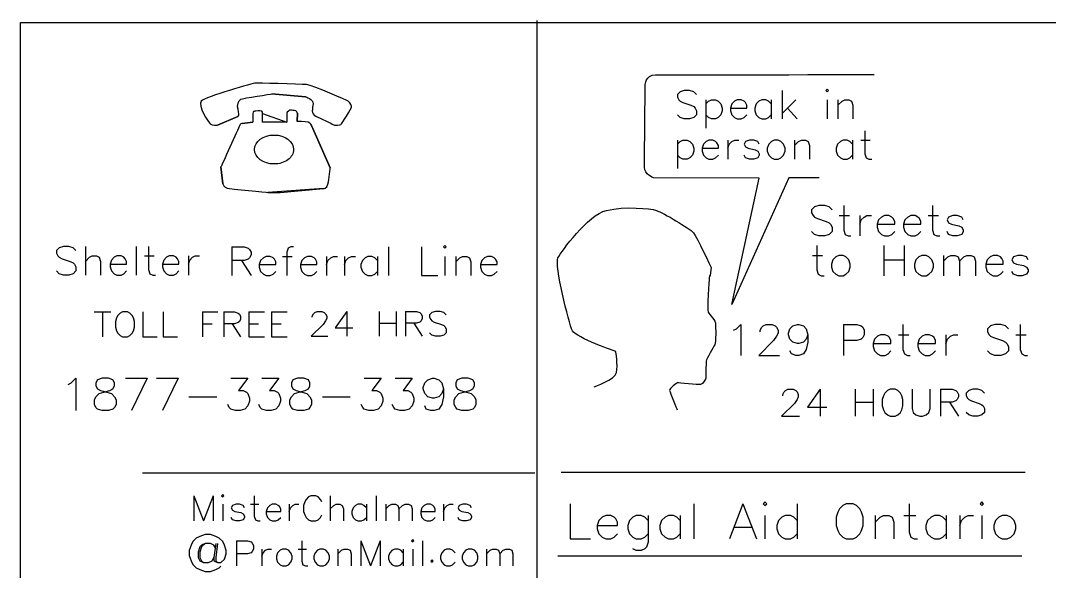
# Model space of a CAD drawing. Extents: x 0 to 396, y 0 to 198.
# Drawn here: x 0.4 to 197.4, y 92.9 to 198.4 of the extents above; entities that cross this region are included whole.
import ezdxf

# ---------------------------------------------------------------- set-up
doc = ezdxf.new("R2010")
doc.units = 0
doc.layers.get('0').update_dxf_attribs({"linetype": 'CONTINUOUS'})
doc.layers.add('Layer_1', color=7, linetype='CONTINUOUS')

msp = doc.modelspace()

# ---------------------------------------------------------------- linework, layer by layer
at = {"color": 7}
for points in [[(99.315952, -0.000011), (99.315952, 198.425197)], [(154.569336, 185.047228), (154.830008, 184.788188), (155.090688, 185.047228), (154.830008, 185.30626), (154.569336, 185.047228)], [(129.804872, 184.270116), (129.28352, 184.788188), (128.50148, 185.047228), (127.458768, 185.047228), (126.676736, 184.788188), (126.155376, 184.270116), (126.155376, 183.752044), (126.416056, 183.233972), (126.676736, 182.974932), (127.198088, 182.7159), (128.76216, 182.19782), (129.28352, 181.938788), (129.5442, 181.679748), (129.804872, 181.161676), (129.804872, 180.384565), (129.28352, 179.866493), (128.50148, 179.607461), (127.458768, 179.607461), (126.676736, 179.866493), (126.155376, 180.384565)], [(146.227616, 185.047228), (146.227616, 179.607461)], [(131.629624, 183.233972), (131.629624, 177.794205)], [(131.629624, 182.45686), (132.150984, 182.974932), (132.672336, 183.233972), (133.454376, 183.233972), (133.975728, 182.974932), (134.497088, 182.45686), (134.757768, 181.679748), (134.757768, 181.161676), (134.497088, 180.384565), (133.975728, 179.866493), (133.454376, 179.607461), (132.672336, 179.607461), (132.150984, 179.866493), (131.629624, 180.384565)], [(136.32184, 181.679748), (139.449976, 181.679748), (139.449976, 182.19782), (139.189304, 182.7159), (138.928624, 182.974932), (138.407264, 183.233972), (137.625232, 183.233972), (137.103872, 182.974932), (136.58252, 182.45686), (136.32184, 181.679748), (136.32184, 181.161676), (136.58252, 180.384565), (137.103872, 179.866493), (137.625232, 179.607461), (138.407264, 179.607461), (138.928624, 179.866493), (139.449976, 180.384565)], [(144.142192, 182.45686), (143.620832, 182.974932), (143.09948, 183.233972), (142.31744, 183.233972), (141.796088, 182.974932), (141.274728, 182.45686), (141.014048, 181.679748), (141.014048, 181.161676), (141.274728, 180.384565), (141.796088, 179.866493), (142.31744, 179.607461), (143.09948, 179.607461), (143.620832, 179.866493), (144.142192, 180.384565)], [(144.142192, 183.233972), (144.142192, 179.607461)], [(148.834408, 183.233972), (146.227616, 180.643604)], [(147.270336, 181.679748), (149.09508, 179.607461)], [(154.830008, 183.233972), (154.830008, 179.607461)], [(156.915432, 183.233972), (156.915432, 179.607461)], [(156.915432, 182.19782), (157.697472, 182.974932), (158.218832, 183.233972), (159.000864, 183.233972), (159.522216, 182.974932), (159.782904, 182.19782), (159.782904, 179.607461)], [(126.18796, 175.510469), (126.18796, 170.070701)], [(126.18796, 174.733357), (126.70932, 175.251429), (127.23068, 175.510469), (128.012712, 175.510469), (128.534072, 175.251429), (129.055424, 174.733357), (129.316104, 173.956245), (129.316104, 173.438173), (129.055424, 172.661061), (128.534072, 172.142989), (128.012712, 171.883957), (127.23068, 171.883957), (126.70932, 172.142989), (126.18796, 172.661061)], [(130.880176, 173.956245), (134.00832, 173.956245), (134.00832, 174.474317), (133.74764, 174.992397), (133.48696, 175.251429), (132.9656, 175.510469), (132.183568, 175.510469), (131.662208, 175.251429), (131.140856, 174.733357), (130.880176, 173.956245), (130.880176, 173.438173), (131.140856, 172.661061), (131.662208, 172.142989), (132.183568, 171.883957), (132.9656, 171.883957), (133.48696, 172.142989), (134.00832, 172.661061)], [(135.833064, 175.510469), (135.833064, 171.883957)], [(135.833064, 173.956245), (136.093744, 174.733357), (136.615104, 175.251429), (137.136456, 175.510469), (137.918496, 175.510469)], [(141.828672, 174.733357), (141.567992, 175.251429), (140.78596, 175.510469), (140.00392, 175.510469), (139.221888, 175.251429), (138.961208, 174.733357), (139.221888, 174.215285), (139.74324, 173.956245), (141.046632, 173.697213), (141.567992, 173.438173), (141.828672, 172.920101), (141.828672, 172.661061), (141.567992, 172.142989), (140.78596, 171.883957), (140.00392, 171.883957), (139.221888, 172.142989), (138.961208, 172.661061)], [(144.696136, 175.510469), (144.174776, 175.251429), (143.653424, 174.733357), (143.392744, 173.956245), (143.392744, 173.438173), (143.653424, 172.661061), (144.174776, 172.142989), (144.696136, 171.883957), (145.478168, 171.883957), (145.999528, 172.142989), (146.52088, 172.661061), (146.78156, 173.438173), (146.78156, 173.956245), (146.52088, 174.733357), (145.999528, 175.251429), (145.478168, 175.510469), (144.696136, 175.510469)], [(148.606312, 175.510469), (148.606312, 171.883957)], [(148.606312, 174.474317), (149.388344, 175.251429), (149.909704, 175.510469), (150.691736, 175.510469), (151.213096, 175.251429), (151.473776, 174.474317), (151.473776, 171.883957)], [(159.731224, 174.733357), (159.209864, 175.251429), (158.688504, 175.510469), (157.90648, 175.510469), (157.38512, 175.251429), (156.86376, 174.733357), (156.60308, 173.956245), (156.60308, 173.438173), (156.86376, 172.661061), (157.38512, 172.142989), (157.90648, 171.883957), (158.688504, 171.883957), (159.209864, 172.142989), (159.731224, 172.661061)], [(159.731224, 175.510469), (159.731224, 171.883957)], [(161.295296, 175.510469), (163.120048, 175.510469)], [(162.077328, 177.323725), (162.077328, 172.920101), (162.338008, 172.142989), (162.85936, 171.883957), (163.38072, 171.883957)], [(153.29616, 168.27813), (147.498552, 168.33149), (136.61148, 144.04501), (141.850248, 168.224714), (121.565968, 168.33149)], [(155.787864, 162.183566), (155.22988, 162.738046), (154.392888, 163.015278), (153.276912, 163.015278), (152.439928, 162.738046), (151.881936, 162.183566), (151.881936, 161.629094), (152.160928, 161.074622), (152.439928, 160.797382), (152.99792, 160.520142), (154.671888, 159.96567), (155.22988, 159.68843), (155.508872, 159.41119), (155.787864, 158.856718), (155.787864, 158.025006), (155.22988, 157.470526), (154.392888, 157.193294), (153.276912, 157.193294), (152.439928, 157.470526), (151.881936, 158.025006)], [(158.019824, 163.015278), (158.019824, 158.302238), (158.298824, 157.470526), (158.856808, 157.193294), (159.4148, 157.193294)], [(175.03852, 163.015278), (175.03852, 158.302238), (175.317512, 157.470526), (175.875504, 157.193294), (176.433488, 157.193294)], [(157.18284, 161.074622), (159.135808, 161.074622)], [(161.088768, 161.074622), (161.088768, 157.193294)], [(161.088768, 159.41119), (161.367768, 160.242902), (161.925752, 160.797382), (162.483744, 161.074622), (163.320728, 161.074622)], [(164.436712, 159.41119), (167.784648, 159.41119), (167.784648, 159.96567), (167.505656, 160.520142), (167.226664, 160.797382), (166.668672, 161.074622), (165.831688, 161.074622), (165.273696, 160.797382), (164.715704, 160.242902), (164.436712, 159.41119), (164.436712, 158.856718), (164.715704, 158.025006), (165.273696, 157.470526), (165.831688, 157.193294), (166.668672, 157.193294), (167.226664, 157.470526), (167.784648, 158.025006)], [(169.458616, 159.41119), (172.80656, 159.41119), (172.80656, 159.96567), (172.527568, 160.520142), (172.248568, 160.797382), (171.690576, 161.074622), (170.853592, 161.074622), (170.295608, 160.797382), (169.737616, 160.242902), (169.458616, 159.41119), (169.458616, 158.856718), (169.737616, 158.025006), (170.295608, 157.470526), (170.853592, 157.193294), (171.690576, 157.193294), (172.248568, 157.470526), (172.80656, 158.025006)], [(174.201536, 161.074622), (176.154496, 161.074622)], [(180.897416, 160.242902), (180.618424, 160.797382), (179.781432, 161.074622), (178.944448, 161.074622), (178.107464, 160.797382), (177.828472, 160.242902), (178.107464, 159.68843), (178.665464, 159.41119), (180.060432, 159.133958), (180.618424, 158.856718), (180.897416, 158.302238), (180.897416, 158.025006), (180.618424, 157.470526), (179.781432, 157.193294), (178.944448, 157.193294), (178.107464, 157.470526), (177.828472, 158.025006)], [(10.922996, 154.387061), (10.396502, 154.910248), (9.60674, 155.171842), (8.55373, 155.171842), (7.763979, 154.910248), (7.237474, 154.387061), (7.237474, 153.863875), (7.500732, 153.340689), (7.763979, 153.079095), (8.290483, 152.817502), (9.869997, 152.294316), (10.396502, 152.032722), (10.659749, 151.771129), (10.922996, 151.247942), (10.922996, 150.463162), (10.396502, 149.939977), (9.60674, 149.678382), (8.55373, 149.678382), (7.763979, 149.939977), (7.237474, 150.463162)], [(12.765766, 155.171842), (12.765766, 149.678382)], [(22.506065, 155.171842), (22.506065, 149.678382)], [(24.87533, 155.171842), (24.87533, 150.724755), (25.138577, 149.939977), (25.665082, 149.678382), (26.191586, 149.678382)], [(40.807686, 155.097597), (40.807686, 149.604137)], [(40.807686, 155.097597), (43.176942, 155.097597), (43.966694, 154.836007), (44.229951, 154.574409), (44.493198, 154.051221), (44.493198, 153.528042), (44.229951, 153.004854), (43.966694, 152.743255), (43.176942, 152.481666), (40.807686, 152.481666)], [(52.654002, 155.097597), (52.127488, 155.097597), (51.600994, 154.836007), (51.337737, 154.051221), (51.337737, 149.604137)], [(70.818352, 155.097597), (70.818352, 149.604137)], [(77.136386, 155.097597), (77.136386, 149.604137), (80.2954, 149.604137)], [(81.348408, 155.097597), (81.611656, 154.836007), (81.87492, 155.097597), (81.611656, 155.359186), (81.348408, 155.097597)], [(152.872152, 155.369854), (152.872152, 150.656814), (153.151144, 149.825102), (153.709136, 149.547862), (154.26712, 149.547862)], [(165.70592, 155.369854), (165.70592, 149.547862)], [(169.611848, 155.369854), (169.611848, 149.547862)], [(12.765766, 152.294316), (13.555518, 153.079095), (14.082022, 153.340689), (14.871774, 153.340689), (15.398279, 153.079095), (15.661526, 152.294316), (15.661526, 149.678382)], [(17.504287, 151.771129), (20.663304, 151.771129), (20.663304, 152.294316), (20.400056, 152.817502), (20.136799, 153.079095), (19.610295, 153.340689), (18.820543, 153.340689), (18.294038, 153.079095), (17.767544, 152.555909), (17.504287, 151.771129), (17.504287, 151.247942), (17.767544, 150.463162), (18.294038, 149.939977), (18.820543, 149.678382), (19.610295, 149.678382), (20.136799, 149.939977), (20.663304, 150.463162)], [(24.085568, 153.340689), (25.928338, 153.340689)], [(27.507842, 151.771129), (30.666859, 151.771129), (30.666859, 152.294316), (30.403611, 152.817502), (30.140354, 153.079095), (29.61386, 153.340689), (28.824098, 153.340689), (28.297603, 153.079095), (27.77109, 152.555909), (27.507842, 151.771129), (27.507842, 151.247942), (27.77109, 150.463162), (28.297603, 149.939977), (28.824098, 149.678382), (29.61386, 149.678382), (30.140354, 149.939977), (30.666859, 150.463162)], [(32.509619, 153.340689), (32.509619, 149.678382)], [(32.509619, 151.771129), (32.772877, 152.555909), (33.299381, 153.079095), (33.825876, 153.340689), (34.615638, 153.340689)], [(42.650438, 152.481666), (44.493198, 149.604137)], [(46.072711, 151.696889), (49.231729, 151.696889), (49.231729, 152.220067), (48.968481, 152.743255), (48.705224, 153.004854), (48.178719, 153.266443), (47.388968, 153.266443), (46.862463, 153.004854), (46.335959, 152.481666), (46.072711, 151.696889), (46.072711, 151.173701), (46.335959, 150.388924), (46.862463, 149.865736), (47.388968, 149.604137), (48.178719, 149.604137), (48.705224, 149.865736), (49.231729, 150.388924)], [(50.547985, 153.266443), (52.390746, 153.266443)], [(53.970258, 151.696889), (57.129275, 151.696889), (57.129275, 152.220067), (56.866028, 152.743255), (56.602771, 153.004854), (56.076266, 153.266443), (55.286515, 153.266443), (54.76001, 153.004854), (54.233506, 152.481666), (53.970258, 151.696889), (53.970258, 151.173701), (54.233506, 150.388924), (54.76001, 149.865736), (55.286515, 149.604137), (56.076266, 149.604137), (56.602771, 149.865736), (57.129275, 150.388924)], [(58.972036, 153.266443), (58.972036, 149.604137)], [(58.972036, 151.696889), (59.235283, 152.481666), (59.761788, 153.004854), (60.288293, 153.266443), (61.078044, 153.266443)], [(62.394301, 153.266443), (62.394301, 149.604137)], [(62.394301, 151.696889), (62.657558, 152.481666), (63.184052, 153.004854), (63.710566, 153.266443), (64.500318, 153.266443)], [(68.712344, 152.481666), (68.18584, 153.004854), (67.659335, 153.266443), (66.869574, 153.266443), (66.343079, 153.004854), (65.816574, 152.481666), (65.553318, 151.696889), (65.553318, 151.173701), (65.816574, 150.388924), (66.343079, 149.865736), (66.869574, 149.604137), (67.659335, 149.604137), (68.18584, 149.865736), (68.712344, 150.388924)], [(68.712344, 153.266443), (68.712344, 149.604137)], [(81.611656, 153.266443), (81.611656, 149.604137)], [(83.71768, 153.266443), (83.71768, 149.604137)], [(83.71768, 152.220067), (84.507432, 153.004854), (85.033936, 153.266443), (85.823688, 153.266443), (86.350192, 153.004854), (86.61344, 152.220067), (86.61344, 149.604137)], [(88.4562, 151.696889), (91.615224, 151.696889), (91.615224, 152.220067), (91.351968, 152.743255), (91.08872, 153.004854), (90.562208, 153.266443), (89.772456, 153.266443), (89.24596, 153.004854), (88.719456, 152.481666), (88.4562, 151.696889), (88.4562, 151.173701), (88.719456, 150.388924), (89.24596, 149.865736), (89.772456, 149.604137), (90.562208, 149.604137), (91.08872, 149.865736), (91.615224, 150.388924)], [(152.03516, 153.42919), (153.988128, 153.42919)], [(157.057072, 153.42919), (156.49908, 153.15195), (155.941096, 152.597478), (155.662096, 151.765766), (155.662096, 151.211286), (155.941096, 150.379574), (156.49908, 149.825102), (157.057072, 149.547862), (157.894056, 149.547862), (158.452048, 149.825102), (159.01004, 150.379574), (159.289032, 151.211286), (159.289032, 151.765766), (159.01004, 152.597478), (158.452048, 153.15195), (157.894056, 153.42919), (157.057072, 153.42919)], [(165.70592, 152.597478), (169.611848, 152.597478)], [(172.959784, 153.42919), (172.401792, 153.15195), (171.843808, 152.597478), (171.564808, 151.765766), (171.564808, 151.211286), (171.843808, 150.379574), (172.401792, 149.825102), (172.959784, 149.547862), (173.796768, 149.547862), (174.35476, 149.825102), (174.912752, 150.379574), (175.191744, 151.211286), (175.191744, 151.765766), (174.912752, 152.597478), (174.35476, 153.15195), (173.796768, 153.42919), (172.959784, 153.42919)], [(177.144704, 153.42919), (177.144704, 149.547862)], [(177.144704, 152.320238), (177.981696, 153.15195), (178.539688, 153.42919), (179.376672, 153.42919), (179.934664, 153.15195), (180.213656, 152.320238), (180.213656, 149.547862)], [(180.213656, 152.320238), (181.05064, 153.15195), (181.608632, 153.42919), (182.445616, 153.42919), (183.0036, 153.15195), (183.2826, 152.320238), (183.2826, 149.547862)], [(185.23556, 151.765766), (188.583504, 151.765766), (188.583504, 152.320238), (188.304512, 152.874718), (188.025512, 153.15195), (187.467528, 153.42919), (186.630544, 153.42919), (186.072544, 153.15195), (185.51456, 152.597478), (185.23556, 151.765766), (185.23556, 151.211286), (185.51456, 150.379574), (186.072544, 149.825102), (186.630544, 149.547862), (187.467528, 149.547862), (188.025512, 149.825102), (188.583504, 150.379574)], [(193.326416, 152.597478), (193.047424, 153.15195), (192.21044, 153.42919), (191.373456, 153.42919), (190.536472, 153.15195), (190.257472, 152.597478), (190.536472, 152.043006), (191.094456, 151.765766), (192.489432, 151.488526), (193.047424, 151.211286), (193.326416, 150.656814), (193.326416, 150.379574), (193.047424, 149.825102), (192.21044, 149.547862), (191.373456, 149.547862), (190.536472, 149.825102), (190.257472, 150.379574)], [(132.63908, 151.130554), (132.419736, 149.654067)], [(14.421465, 142.621942), (17.617254, 142.621942)], [(16.019359, 142.621942), (16.019359, 137.858453)], [(19.89996, 142.621942), (19.443419, 142.395109), (18.986878, 141.941443), (18.758607, 141.487778), (18.530336, 140.807279), (18.530336, 139.673115), (18.758607, 138.992617), (18.986878, 138.538951), (19.443419, 138.085286), (19.89996, 137.858453), (20.813043, 137.858453), (21.269584, 138.085286), (21.726126, 138.538951), (21.954396, 138.992617), (22.182667, 139.673115), (22.182667, 140.807279), (21.954396, 141.487778), (21.726126, 141.941443), (21.269584, 142.395109), (20.813043, 142.621942), (19.89996, 142.621942)], [(23.780562, 142.621942), (23.780562, 137.858453), (26.51981, 137.858453)], [(27.661164, 142.621942), (27.661164, 137.858453), (30.400412, 137.858453)], [(35.194096, 142.621942), (35.194096, 137.858453)], [(35.194096, 142.621942), (38.161614, 142.621942)], [(39.302969, 142.621942), (39.302969, 137.858453)], [(39.302969, 142.621942), (41.357405, 142.621942), (42.042217, 142.395109), (42.270487, 142.168276), (42.498758, 141.71461), (42.498758, 141.260945), (42.270487, 140.807279), (42.042217, 140.580446), (41.357405, 140.353614), (39.302969, 140.353614)], [(44.096653, 142.621942), (44.096653, 137.858453)], [(44.096653, 142.621942), (47.064171, 142.621942)], [(48.433796, 142.621942), (48.433796, 137.858453)], [(48.433796, 142.621942), (51.401314, 142.621942)], [(56.237811, 141.592818), (56.237811, 141.820366), (56.466802, 142.275462), (56.695792, 142.50301), (57.153774, 142.730558), (58.069735, 142.730558), (58.527717, 142.50301), (58.756707, 142.275462), (58.985698, 141.820366), (58.985698, 141.36527), (58.756707, 140.910174), (58.298726, 140.227529), (56.008821, 137.952047), (59.214688, 137.952047)], [(62.878536, 142.730558), (60.588631, 139.544885), (64.023489, 139.544885)], [(62.878536, 142.730558), (62.878536, 137.952047)], [(69.061281, 142.730558), (69.061281, 137.952047)], [(72.267148, 142.730558), (72.267148, 137.952047)], [(74.099072, 142.730558), (74.099072, 137.952047)], [(74.099072, 142.730558), (76.159986, 142.730558), (76.846958, 142.50301), (77.075949, 142.275462), (77.304939, 141.820366), (77.304939, 141.36527), (77.075949, 140.910174), (76.846958, 140.682626), (76.159986, 140.455077), (74.099072, 140.455077)], [(81.884752, 142.047914), (81.426768, 142.50301), (80.7398, 142.730558), (79.823835, 142.730558), (79.136863, 142.50301), (78.678882, 142.047914), (78.678882, 141.592818), (78.907873, 141.137722), (79.136863, 140.910174), (79.594845, 140.682626), (80.968784, 140.227529), (81.426768, 139.999981), (81.65576, 139.772433), (81.884752, 139.317336), (81.884752, 138.634692), (81.426768, 138.179596), (80.7398, 137.952047), (79.823835, 137.952047), (79.136863, 138.179596), (78.678882, 138.634692)], [(35.194096, 140.353614), (37.020262, 140.353614)], [(40.900863, 140.353614), (42.498758, 137.858453)], [(44.096653, 140.353614), (45.922818, 140.353614)], [(48.433796, 140.353614), (50.259962, 140.353614)], [(69.061281, 140.455077), (72.267148, 140.455077)], [(75.702006, 140.455077), (77.304939, 137.952047)], [(136.917616, 139.111015), (137.486728, 139.393775), (138.340392, 140.242063), (138.340392, 134.304063)], [(142.0396, 138.828255), (142.0396, 139.111015), (142.324152, 139.676535), (142.608704, 139.959303), (143.177816, 140.242063), (144.316032, 140.242063), (144.885136, 139.959303), (145.169696, 139.676535), (145.454248, 139.111015), (145.454248, 138.545487), (145.169696, 137.979967), (144.600584, 137.131679), (141.75504, 134.304063), (145.7388, 134.304063)], [(151.145336, 138.262727), (150.860784, 137.414439), (150.291672, 136.848919), (149.438008, 136.566159), (149.153456, 136.566159), (148.299792, 136.848919), (147.73068, 137.414439), (147.446128, 138.262727), (147.446128, 138.545487), (147.73068, 139.393775), (148.299792, 139.959303), (149.153456, 140.242063), (149.438008, 140.242063), (150.291672, 139.959303), (150.860784, 139.393775), (151.145336, 138.262727), (151.145336, 136.848919), (150.860784, 135.435111), (150.291672, 134.586823), (149.438008, 134.304063), (148.868904, 134.304063), (148.01524, 134.586823), (147.73068, 135.152351)], [(157.97464, 140.242063), (157.97464, 134.304063)], [(157.97464, 140.242063), (160.535624, 140.242063), (161.389288, 139.959303), (161.673848, 139.676535), (161.9584, 139.111015), (161.9584, 138.262727), (161.673848, 137.697207), (161.389288, 137.414439), (160.535624, 137.131679), (157.97464, 137.131679)], [(169.356816, 140.242063), (169.356816, 135.435111), (169.641368, 134.586823), (170.210472, 134.304063), (170.779584, 134.304063)], [(189.560168, 139.393775), (188.991056, 139.959303), (188.137392, 140.242063), (186.999184, 140.242063), (186.14552, 139.959303), (185.576408, 139.393775), (185.576408, 138.828255), (185.86096, 138.262727), (186.14552, 137.979967), (186.714624, 137.697207), (188.421952, 137.131679), (188.991056, 136.848919), (189.275616, 136.566159), (189.560168, 136.000631), (189.560168, 135.152351), (188.991056, 134.586823), (188.137392, 134.304063), (186.999184, 134.304063), (186.14552, 134.586823), (185.576408, 135.152351)], [(191.8366, 140.242063), (191.8366, 135.435111), (192.12116, 134.586823), (192.690264, 134.304063), (193.259376, 134.304063)], [(163.665728, 136.566159), (167.080376, 136.566159), (167.080376, 137.131679), (166.795824, 137.697207), (166.511272, 137.979967), (165.94216, 138.262727), (165.088496, 138.262727), (164.519392, 137.979967), (163.95028, 137.414439), (163.665728, 136.566159), (163.665728, 136.000631), (163.95028, 135.152351), (164.519392, 134.586823), (165.088496, 134.304063), (165.94216, 134.304063), (166.511272, 134.586823), (167.080376, 135.152351)], [(168.503152, 138.262727), (170.495032, 138.262727)], [(172.202352, 136.566159), (175.617008, 136.566159), (175.617008, 137.131679), (175.332456, 137.697207), (175.047896, 137.979967), (174.478792, 138.262727), (173.625128, 138.262727), (173.056016, 137.979967), (172.486912, 137.414439), (172.202352, 136.566159), (172.202352, 136.000631), (172.486912, 135.152351), (173.056016, 134.586823), (173.625128, 134.304063), (174.478792, 134.304063), (175.047896, 134.586823), (175.617008, 135.152351)], [(177.608888, 138.262727), (177.608888, 134.304063)], [(177.608888, 136.566159), (177.893448, 137.414439), (178.462552, 137.979967), (179.031664, 138.262727), (179.885328, 138.262727)], [(190.982936, 138.262727), (192.974816, 138.262727)], [(44.096653, 137.858453), (47.064171, 137.858453)], [(48.433796, 137.858453), (51.401314, 137.858453)], [(9.441016, 128.746739), (10.035162, 129.041941), (10.92638, 129.927545), (10.92638, 123.728312)], [(15.976616, 129.927545), (15.085398, 129.632343), (14.788326, 129.041941), (14.788326, 128.451538), (15.085398, 127.861134), (15.679543, 127.565933), (16.867835, 127.270731), (17.759054, 126.97553), (18.353198, 126.385126), (18.650271, 125.794723), (18.650271, 124.909118), (18.353198, 124.318715), (18.056126, 124.023514), (17.164908, 123.728312), (15.976616, 123.728312), (15.085398, 124.023514), (14.788326, 124.318715), (14.491253, 124.909118), (14.491253, 125.794723), (14.788326, 126.385126), (15.38247, 126.97553), (16.27369, 127.270731), (17.461981, 127.565933), (18.056126, 127.861134), (18.353198, 128.451538), (18.353198, 129.041941), (18.056126, 129.632343), (17.164908, 129.927545), (15.976616, 129.927545)], [(20.432709, 129.927545), (24.591727, 129.927545)], [(24.591727, 129.927545), (21.620999, 123.728312)], [(26.374164, 129.927545), (30.533182, 129.927545)], [(30.533182, 129.927545), (27.562454, 123.728312)], [(40.633657, 129.927545), (43.901456, 129.927545), (42.11902, 127.565933), (43.010238, 127.565933), (43.604383, 127.270731), (43.901456, 126.97553), (44.198529, 126.089925), (44.198529, 125.499522), (43.901456, 124.613917), (43.307311, 124.023514), (42.416093, 123.728312), (41.524874, 123.728312), (40.633657, 124.023514), (40.336584, 124.318715), (40.03951, 124.909118)], [(46.575112, 129.927545), (49.842912, 129.927545), (48.060475, 127.565933), (48.951694, 127.565933), (49.545839, 127.270731), (49.842912, 126.97553), (50.139985, 126.089925), (50.139985, 125.499522), (49.842912, 124.613917), (49.248767, 124.023514), (48.357549, 123.728312), (47.46633, 123.728312), (46.575112, 124.023514), (46.278039, 124.318715), (45.980966, 124.909118)], [(53.407785, 129.927545), (52.516567, 129.632343), (52.219494, 129.041941), (52.219494, 128.451538), (52.516567, 127.861134), (53.110712, 127.565933), (54.299003, 127.270731), (55.190222, 126.97553), (55.784366, 126.385126), (56.081439, 125.794723), (56.081439, 124.909118), (55.784366, 124.318715), (55.487294, 124.023514), (54.596076, 123.728312), (53.407785, 123.728312), (52.516567, 124.023514), (52.219494, 124.318715), (51.922421, 124.909118), (51.922421, 125.794723), (52.219494, 126.385126), (52.813639, 126.97553), (53.704858, 127.270731), (54.893149, 127.565933), (55.487294, 127.861134), (55.784366, 128.451538), (55.784366, 129.041941), (55.487294, 129.632343), (54.596076, 129.927545), (53.407785, 129.927545)], [(66.181914, 129.927545), (69.449714, 129.927545), (67.667278, 127.565933), (68.558497, 127.565933), (69.152642, 127.270731), (69.449714, 126.97553), (69.746787, 126.089925), (69.746787, 125.499522), (69.449714, 124.613917), (68.85557, 124.023514), (67.96435, 123.728312), (67.073132, 123.728312), (66.181914, 124.023514), (65.884842, 124.318715), (65.587769, 124.909118)], [(72.123369, 129.927545), (75.391169, 129.927545), (73.608733, 127.565933), (74.499951, 127.565933), (75.094096, 127.270731), (75.391169, 126.97553), (75.688242, 126.089925), (75.688242, 125.499522), (75.391169, 124.613917), (74.797024, 124.023514), (73.905806, 123.728312), (73.014587, 123.728312), (72.123369, 124.023514), (71.826296, 124.318715), (71.529223, 124.909118)], [(81.332632, 127.861134), (81.035552, 126.97553), (80.441408, 126.385126), (79.550189, 126.089925), (79.253116, 126.089925), (78.361898, 126.385126), (77.767753, 126.97553), (77.47068, 127.861134), (77.47068, 128.156336), (77.767753, 129.041941), (78.361898, 129.632343), (79.253116, 129.927545), (79.550189, 129.927545), (80.441408, 129.632343), (81.035552, 129.041941), (81.332632, 127.861134), (81.332632, 126.385126), (81.035552, 124.909118), (80.441408, 124.023514), (79.550189, 123.728312), (78.956043, 123.728312), (78.064826, 124.023514), (77.767753, 124.613917)], [(84.897504, 129.927545), (84.00628, 129.632343), (83.709208, 129.041941), (83.709208, 128.451538), (84.00628, 127.861134), (84.600424, 127.565933), (85.78872, 127.270731), (86.679936, 126.97553), (87.274088, 126.385126), (87.571152, 125.794723), (87.571152, 124.909118), (87.274088, 124.318715), (86.977008, 124.023514), (86.085792, 123.728312), (84.897504, 123.728312), (84.00628, 124.023514), (83.709208, 124.318715), (83.412136, 124.909118), (83.412136, 125.794723), (83.709208, 126.385126), (84.30336, 126.97553), (85.194568, 127.270731), (86.382864, 127.565933), (86.977008, 127.861134), (87.274088, 128.451538), (87.274088, 129.041941), (86.977008, 129.632343), (86.085792, 129.927545), (84.897504, 129.927545)], [(32.612692, 126.385126), (37.960002, 126.385126)], [(58.16095, 126.385126), (63.508259, 126.385126)], [(146.35576, 126.571992), (146.35576, 126.817984), (146.603312, 127.309967), (146.850864, 127.555959), (147.345968, 127.801951), (148.336176, 127.801951), (148.83128, 127.555959), (149.078832, 127.309967), (149.326384, 126.817984), (149.326384, 126.326), (149.078832, 125.834016), (148.583728, 125.09604), (146.108216, 122.63612), (149.573936, 122.63612)], [(153.534752, 127.801951), (151.05924, 124.358064), (154.772512, 124.358064)], [(153.534752, 127.801951), (153.534752, 122.63612)], [(160.21864, 127.801951), (160.21864, 122.63612)], [(163.68436, 127.801951), (163.68436, 122.63612)], [(166.902528, 127.801951), (166.407424, 127.555959), (165.912328, 127.063976), (165.664776, 126.571992), (165.417224, 125.834016), (165.417224, 124.604056), (165.664776, 123.86608), (165.912328, 123.374096), (166.407424, 122.882112), (166.902528, 122.63612), (167.892736, 122.63612), (168.38784, 122.882112), (168.882944, 123.374096), (169.130496, 123.86608), (169.37804, 124.604056), (169.37804, 125.834016), (169.130496, 126.571992), (168.882944, 127.063976), (168.38784, 127.555959), (167.892736, 127.801951), (166.902528, 127.801951)], [(171.110904, 127.801951), (171.110904, 124.112072), (171.358456, 123.374096), (171.85356, 122.882112), (172.596208, 122.63612), (173.091312, 122.63612), (173.833968, 122.882112), (174.329072, 123.374096), (174.576624, 124.112072), (174.576624, 127.801951)], [(176.55704, 127.801951), (176.55704, 122.63612)], [(176.55704, 127.801951), (178.785, 127.801951), (179.527648, 127.555959), (179.7752, 127.309967), (180.022752, 126.817984), (180.022752, 126.326), (179.7752, 125.834016), (179.527648, 125.588024), (178.785, 125.342032), (176.55704, 125.342032)], [(184.973776, 127.063976), (184.47868, 127.555959), (183.736024, 127.801951), (182.745816, 127.801951), (182.003168, 127.555959), (181.508064, 127.063976), (181.508064, 126.571992), (181.755616, 126.080008), (182.003168, 125.834016), (182.498264, 125.588024), (183.983576, 125.09604), (184.47868, 124.850048), (184.726232, 124.604056), (184.973776, 124.112072), (184.973776, 123.374096), (184.47868, 122.882112), (183.736024, 122.63612), (182.745816, 122.63612), (182.003168, 122.882112), (181.508064, 123.374096)], [(160.21864, 125.342032), (163.68436, 125.342032)], [(178.289896, 125.342032), (180.022752, 122.63612)], [(23.714074, 111.781173), (98.871304, 111.781173)], [(103.87468, 111.912549), (192.787408, 111.912549)], [(33.532877, 107.401205), (33.532877, 102.576829)], [(33.532877, 107.401205), (35.382384, 102.576829)], [(37.231891, 107.401205), (35.382384, 102.576829)], [(37.231891, 107.401205), (37.231891, 102.576829)], [(38.85021, 107.401205), (39.081399, 107.171477), (39.312587, 107.401205), (39.081399, 107.630941), (38.85021, 107.401205)], [(45.092298, 107.401205), (45.092298, 103.495765), (45.323486, 102.806565), (45.785862, 102.576829), (46.24824, 102.576829)], [(58.038848, 106.252549), (57.80766, 106.712013), (57.345283, 107.171477), (56.882907, 107.401205), (55.958154, 107.401205), (55.495775, 107.171477), (55.033398, 106.712013), (54.80221, 106.252549), (54.571022, 105.563349), (54.571022, 104.414693), (54.80221, 103.725493), (55.033398, 103.266029), (55.495775, 102.806565), (55.958154, 102.576829), (56.882907, 102.576829), (57.345283, 102.806565), (57.80766, 103.266029), (58.038848, 103.725493)], [(59.657169, 107.401205), (59.657169, 102.576829)], [(68.442327, 107.401205), (68.442327, 102.576829)], [(39.081399, 105.793085), (39.081399, 102.576829)], [(43.24279, 105.103885), (43.011602, 105.563349), (42.318037, 105.793085), (41.624471, 105.793085), (40.930906, 105.563349), (40.699718, 105.103885), (40.930906, 104.644421), (41.393283, 104.414693), (42.549225, 104.184957), (43.011602, 103.955229), (43.24279, 103.495765), (43.24279, 103.266029), (43.011602, 102.806565), (42.318037, 102.576829), (41.624471, 102.576829), (40.930906, 102.806565), (40.699718, 103.266029)], [(44.398732, 105.793085), (46.017051, 105.793085)], [(47.404182, 104.414693), (50.178442, 104.414693), (50.178442, 104.874157), (49.947254, 105.333621), (49.716066, 105.563349), (49.253689, 105.793085), (48.560124, 105.793085), (48.097746, 105.563349), (47.63537, 105.103885), (47.404182, 104.414693), (47.404182, 103.955229), (47.63537, 103.266029), (48.097746, 102.806565), (48.560124, 102.576829), (49.253689, 102.576829), (49.716066, 102.806565), (50.178442, 103.266029)], [(51.796762, 105.793085), (51.796762, 102.576829)], [(51.796762, 104.414693), (52.02795, 105.103885), (52.490326, 105.563349), (52.952703, 105.793085), (53.646269, 105.793085)], [(59.657169, 104.874157), (60.350733, 105.563349), (60.81311, 105.793085), (61.506674, 105.793085), (61.969054, 105.563349), (62.200239, 104.874157), (62.200239, 102.576829)], [(66.592818, 105.103885), (66.130442, 105.563349), (65.668066, 105.793085), (64.974501, 105.793085), (64.512124, 105.563349), (64.049748, 105.103885), (63.818559, 104.414693), (63.818559, 103.955229), (64.049748, 103.266029), (64.512124, 102.806565), (64.974501, 102.576829), (65.668066, 102.576829), (66.130442, 102.806565), (66.592818, 103.266029)], [(66.592818, 105.793085), (66.592818, 102.576829)], [(70.291833, 105.793085), (70.291833, 102.576829)], [(70.291833, 104.874157), (70.9854, 105.563349), (71.447777, 105.793085), (72.141342, 105.793085), (72.603718, 105.563349), (72.834906, 104.874157), (72.834906, 102.576829)], [(72.834906, 104.874157), (73.528471, 105.563349), (73.99085, 105.793085), (74.684414, 105.793085), (75.146791, 105.563349), (75.377979, 104.874157), (75.377979, 102.576829)], [(76.996299, 104.414693), (79.770558, 104.414693), (79.770558, 104.874157), (79.53937, 105.333621), (79.308182, 105.563349), (78.845806, 105.793085), (78.152241, 105.793085), (77.689864, 105.563349), (77.227488, 105.103885), (76.996299, 104.414693), (76.996299, 103.955229), (77.227488, 103.266029), (77.689864, 102.806565), (78.152241, 102.576829), (78.845806, 102.576829), (79.308182, 102.806565), (79.770558, 103.266029)], [(81.38888, 105.793085), (81.38888, 102.576829)], [(81.38888, 104.414693), (81.620064, 105.103885), (82.08244, 105.563349), (82.544824, 105.793085), (83.238384, 105.793085)], [(86.706208, 105.103885), (86.475024, 105.563349), (85.781456, 105.793085), (85.087896, 105.793085), (84.394328, 105.563349), (84.163144, 105.103885), (84.394328, 104.644421), (84.856704, 104.414693), (86.012648, 104.184957), (86.475024, 103.955229), (86.706208, 103.495765), (86.706208, 103.266029), (86.475024, 102.806565), (85.781456, 102.576829), (85.087896, 102.576829), (84.394328, 102.806565), (84.163144, 103.266029)], [(105.615608, 105.891845), (105.615608, 99.144757), (109.510472, 99.144757)], [(129.309384, 105.891845), (129.309384, 99.144757)], [(138.721976, 105.891845), (136.1254, 99.144757)], [(138.721976, 105.891845), (141.318552, 99.144757)], [(142.61684, 105.891845), (142.941416, 105.570557), (143.265992, 105.891845), (142.941416, 106.213133), (142.61684, 105.891845)], [(149.108288, 105.891845), (149.108288, 99.144757)], [(158.52088, 105.891845), (157.871736, 105.570557), (157.222592, 104.927973), (156.898016, 104.285397), (156.573448, 103.321525), (156.573448, 101.715077), (156.898016, 100.751205), (157.222592, 100.108621), (157.871736, 99.466045), (158.52088, 99.144757), (159.819168, 99.144757), (160.468312, 99.466045), (161.117456, 100.108621), (161.442032, 100.751205), (161.7666, 101.715077), (161.7666, 103.321525), (161.442032, 104.285397), (161.117456, 104.927973), (160.468312, 105.570557), (159.819168, 105.891845), (158.52088, 105.891845)], [(170.530056, 105.891845), (170.530056, 100.429917), (170.854632, 99.466045), (171.503776, 99.144757), (172.15292, 99.144757)], [(184.16208, 105.891845), (184.486656, 105.570557), (184.811232, 105.891845), (184.486656, 106.213133), (184.16208, 105.891845)], [(110.808768, 101.715077), (114.703632, 101.715077), (114.703632, 102.357653), (114.379064, 103.000237), (114.054488, 103.321525), (113.405344, 103.642813), (112.431624, 103.642813), (111.78248, 103.321525), (111.133336, 102.678949), (110.808768, 101.715077), (110.808768, 101.072493), (111.133336, 100.108621), (111.78248, 99.466045), (112.431624, 99.144757), (113.405344, 99.144757), (114.054488, 99.466045), (114.703632, 100.108621)], [(120.545928, 102.678949), (119.896784, 103.321525), (119.24764, 103.642813), (118.27392, 103.642813), (117.624776, 103.321525), (116.975632, 102.678949), (116.651064, 101.715077), (116.651064, 101.072493), (116.975632, 100.108621), (117.624776, 99.466045), (118.27392, 99.144757), (119.24764, 99.144757), (119.896784, 99.466045), (120.545928, 100.108621)], [(120.545928, 103.642813), (120.545928, 98.502173), (120.22136, 97.538301), (119.896784, 97.217013), (119.24764, 96.895725), (118.27392, 96.895725), (117.624776, 97.217013)], [(126.7128, 102.678949), (126.063656, 103.321525), (125.414512, 103.642813), (124.440792, 103.642813), (123.791648, 103.321525), (123.142504, 102.678949), (122.817936, 101.715077), (122.817936, 101.072493), (123.142504, 100.108621), (123.791648, 99.466045), (124.440792, 99.144757), (125.414512, 99.144757), (126.063656, 99.466045), (126.7128, 100.108621)], [(126.7128, 103.642813), (126.7128, 99.144757)], [(142.941416, 103.642813), (142.941416, 99.144757)], [(149.108288, 102.678949), (148.459144, 103.321525), (147.81, 103.642813), (146.83628, 103.642813), (146.187136, 103.321525), (145.537992, 102.678949), (145.213424, 101.715077), (145.213424, 101.072493), (145.537992, 100.108621), (146.187136, 99.466045), (146.83628, 99.144757), (147.81, 99.144757), (148.459144, 99.466045), (149.108288, 100.108621)], [(164.038608, 103.642813), (164.038608, 99.144757)], [(164.038608, 102.357653), (165.012328, 103.321525), (165.661472, 103.642813), (166.635192, 103.642813), (167.284336, 103.321525), (167.608904, 102.357653), (167.608904, 99.144757)], [(169.556336, 103.642813), (171.828344, 103.642813)], [(177.67064, 102.678949), (177.021496, 103.321525), (176.372352, 103.642813), (175.398632, 103.642813), (174.749488, 103.321525), (174.100344, 102.678949), (173.775776, 101.715077), (173.775776, 101.072493), (174.100344, 100.108621), (174.749488, 99.466045), (175.398632, 99.144757), (176.372352, 99.144757), (177.021496, 99.466045), (177.67064, 100.108621)], [(177.67064, 103.642813), (177.67064, 99.144757)], [(180.267216, 103.642813), (180.267216, 99.144757)], [(180.267216, 101.715077), (180.591792, 102.678949), (181.240936, 103.321525), (181.89008, 103.642813), (182.8638, 103.642813)], [(184.486656, 103.642813), (184.486656, 99.144757)], [(188.38152, 103.642813), (187.732376, 103.321525), (187.083232, 102.678949), (186.758664, 101.715077), (186.758664, 101.072493), (187.083232, 100.108621), (187.732376, 99.466045), (188.38152, 99.144757), (189.35524, 99.144757), (190.004384, 99.466045), (190.653528, 100.108621), (190.978104, 101.072493), (190.978104, 101.715077), (190.653528, 102.678949), (190.004384, 103.321525), (189.35524, 103.642813), (188.38152, 103.642813)], [(137.099112, 101.393781), (140.34484, 101.393781)], [(37.728057, 98.281893), (37.390853, 95.601269), (37.390853, 94.931109), (38.065258, 94.596029), (38.739662, 94.596029), (39.414067, 95.266189), (39.751271, 96.271421), (39.751271, 96.941581), (39.414067, 97.946813), (39.076866, 98.616965), (38.402459, 99.287125), (37.728057, 99.622205), (36.71645, 99.957285), (35.704844, 99.957285), (34.693238, 99.622205), (34.018834, 99.287125), (33.344428, 98.616965), (33.007227, 97.946813), (32.670026, 96.941581), (32.670026, 95.936341), (33.007227, 94.931109), (33.344428, 94.260949), (34.018834, 93.590797), (34.693238, 93.255717), (35.704844, 92.920637), (36.71645, 92.920637), (37.728057, 93.255717), (38.402459, 93.590797), (38.739662, 93.925877)], [(41.726811, 98.800765), (41.726811, 93.976389)], [(41.726811, 98.800765), (43.807506, 98.800765), (44.50107, 98.571037), (44.732258, 98.341301), (44.963446, 97.881837), (44.963446, 97.192637), (44.732258, 96.733173), (44.50107, 96.503445), (43.807506, 96.273709), (41.726811, 96.273709)], [(54.210982, 98.800765), (54.210982, 94.895317), (54.442172, 94.206125), (54.904549, 93.976389), (55.366925, 93.976389)], [(65.539215, 98.800765), (65.539215, 93.976389)], [(65.539215, 98.800765), (67.388722, 93.976389)], [(69.238228, 98.800765), (67.388722, 93.976389)], [(69.238228, 98.800765), (69.238228, 93.976389)], [(75.249127, 98.800765), (75.480315, 98.571037), (75.711506, 98.800765), (75.480315, 99.030501), (75.249127, 98.800765)], [(77.329824, 98.800765), (77.329824, 93.976389)], [(37.728057, 97.276653), (37.390853, 97.946813), (36.71645, 98.281893), (35.704844, 98.281893), (35.030439, 97.946813), (34.693238, 97.611733), (34.356034, 96.606501), (34.356034, 95.601269), (34.693238, 94.931109), (35.367641, 94.596029), (36.379247, 94.596029), (37.053652, 94.931109), (37.390853, 95.601269)], [(35.704844, 98.281893), (35.030439, 97.611733), (34.693238, 96.606501), (34.693238, 95.601269), (35.030439, 94.931109), (35.367641, 94.596029)], [(38.065258, 98.281893), (37.728057, 95.601269), (37.728057, 94.931109), (38.065258, 94.596029)], [(46.581766, 97.192637), (46.581766, 93.976389)], [(46.581766, 95.814245), (46.812955, 96.503445), (47.275331, 96.962909), (47.737708, 97.192637), (48.431273, 97.192637)], [(50.51197, 97.192637), (50.04959, 96.962909), (49.587214, 96.503445), (49.356026, 95.814245), (49.356026, 95.354781), (49.587214, 94.665589), (50.04959, 94.206125), (50.51197, 93.976389), (51.205534, 93.976389), (51.66791, 94.206125), (52.130287, 94.665589), (52.361475, 95.354781), (52.361475, 95.814245), (52.130287, 96.503445), (51.66791, 96.962909), (51.205534, 97.192637), (50.51197, 97.192637)], [(53.517417, 97.192637), (55.135737, 97.192637)], [(57.67881, 97.192637), (57.216431, 96.962909), (56.754057, 96.503445), (56.522866, 95.814245), (56.522866, 95.354781), (56.754057, 94.665589), (57.216431, 94.206125), (57.67881, 93.976389), (58.372375, 93.976389), (58.834751, 94.206125), (59.297128, 94.665589), (59.528316, 95.354781), (59.528316, 95.814245), (59.297128, 96.503445), (58.834751, 96.962909), (58.372375, 97.192637), (57.67881, 97.192637)], [(61.146634, 97.192637), (61.146634, 93.976389)], [(61.146634, 96.273709), (61.840201, 96.962909), (62.302578, 97.192637), (62.996145, 97.192637), (63.458519, 96.962909), (63.689707, 96.273709), (63.689707, 93.976389)], [(73.63081, 96.503445), (73.168433, 96.962909), (72.706056, 97.192637), (72.012491, 97.192637), (71.550113, 96.962909), (71.087738, 96.503445), (70.85655, 95.814245), (70.85655, 95.354781), (71.087738, 94.665589), (71.550113, 94.206125), (72.012491, 93.976389), (72.706056, 93.976389), (73.168433, 94.206125), (73.63081, 94.665589)], [(73.63081, 97.192637), (73.63081, 93.976389)], [(75.480315, 97.192637), (75.480315, 93.976389)], [(83.571912, 96.503445), (83.109536, 96.962909), (82.64716, 97.192637), (81.953592, 97.192637), (81.491216, 96.962909), (81.02884, 96.503445), (80.797648, 95.814245), (80.797648, 95.354781), (81.02884, 94.665589), (81.491216, 94.206125), (81.953592, 93.976389), (82.64716, 93.976389), (83.109536, 94.206125), (83.571912, 94.665589)], [(86.114984, 97.192637), (85.652608, 96.962909), (85.190232, 96.503445), (84.95904, 95.814245), (84.95904, 95.354781), (85.190232, 94.665589), (85.652608, 94.206125), (86.114984, 93.976389), (86.808552, 93.976389), (87.270928, 94.206125), (87.733304, 94.665589), (87.964488, 95.354781), (87.964488, 95.814245), (87.733304, 96.503445), (87.270928, 96.962909), (86.808552, 97.192637), (86.114984, 97.192637)], [(89.582808, 97.192637), (89.582808, 93.976389)], [(89.582808, 96.273709), (90.276376, 96.962909), (90.738752, 97.192637), (91.43232, 97.192637), (91.894696, 96.962909), (92.12588, 96.273709), (92.12588, 93.976389)], [(92.12588, 96.273709), (92.819448, 96.962909), (93.281824, 97.192637), (93.975392, 97.192637), (94.437768, 96.962909), (94.668952, 96.273709), (94.668952, 93.976389)], [(79.179332, 95.125053), (78.948144, 94.895317), (79.179332, 94.665589), (79.410518, 94.895317), (79.179332, 95.125053)], [(103.232712, 95.924709), (192.145432, 95.924709)]]:
    msp.add_lwpolyline(points, dxfattribs=at)
for points in [[(48.456978, 184.374262), (54.91032, 183.814422)], [(38.059926, 178.41962), (41.952419, 180.048241)], [(51.325128, 178.995814), (46.715598, 178.995814), (46.715598, 180.624436)], [(53.322593, 179.09761), (53.373809, 180.675336)], [(56.907783, 180.099132), (56.907783, 180.099129)], [(44.82057, 178.944921), (42.771889, 178.741343)], [(59.673502, 170.241984), (56.088311, 178.334194)], [(52.656774, 173.728252), (52.656774, 173.728252)], [(38.725746, 170.394662), (38.725747, 170.394667)], [(38.725747, 170.394667), (39.084266, 167.137426)], [(47.73994, 165.508805), (50.095922, 165.508805), (58.393076, 166.272221)]]:
    msp.add_lwpolyline(points, close=True, dxfattribs=at)
for points in [[(120.0078, 186.110786), (120.0078, 186.110786), (120.0078, 188.032882), (121.9958, 188.032882)], [(121.9958, 188.032882), (123.9838, 188.032882), (163.875488, 188.086242), (163.875488, 188.086242)], [(45.332741, 186.460935), (45.332741, 186.460935), (35.652727, 183.865321), (34.935689, 183.000116)], [(55.115188, 186.155569), (53.783546, 186.257358), (45.332741, 186.460935), (45.332741, 186.460935)], [(63.10504, 183.000116), (63.10504, 183.000116), (56.44683, 186.05378), (55.115188, 186.155569)], [(119.846608, 170.360354), (119.846608, 171.80193), (120.0078, 186.110786), (120.0078, 186.110786)], [(41.901202, 182.084014), (41.901202, 182.084014), (42.10607, 183.152795), (42.515806, 183.356373)], [(42.515806, 183.356373), (42.925542, 183.55995), (48.456978, 184.374262), (48.456978, 184.374262)], [(54.91032, 183.814422), (54.91032, 183.814422), (56.498046, 183.356373), (56.395613, 182.491168)], [(34.935689, 183.000116), (34.218651, 182.134911), (36.318549, 178.979458), (36.677068, 178.623198)], [(42.157286, 180.557182), (42.10607, 180.862548), (41.901202, 182.084014), (41.901202, 182.084014)], [(56.395613, 182.491168), (56.293179, 181.625963), (55.883444, 180.557182), (56.907783, 180.099132)], [(61.722182, 178.521409), (61.722182, 178.521409), (63.873295, 181.625967), (63.770861, 182.033122)], [(63.770861, 182.033122), (63.668427, 182.440278), (63.10504, 183.000116), (63.10504, 183.000116)], [(41.952419, 180.048241), (41.952419, 180.048241), (42.208503, 180.251815), (42.157286, 180.557182)], [(44.871786, 180.624436), (44.871786, 180.166386), (44.82057, 178.944921), (44.82057, 178.944921)], [(45.127871, 181.031591), (45.127871, 181.031591), (44.871786, 181.082479), (44.871786, 180.624436)], [(46.203428, 181.13338), (45.588824, 181.13338), (45.127871, 181.031591), (45.127871, 181.031591)], [(46.715598, 180.624436), (46.715598, 180.624436), (46.818032, 181.13338), (46.203428, 181.13338)], [(51.990949, 181.286063), (51.990949, 181.286063), (51.325128, 180.980696), (51.325128, 180.67533)], [(51.325128, 180.67533), (51.325128, 180.369964), (51.325128, 178.995814), (51.325128, 178.995814)], [(52.83603, 181.209727), (52.400686, 181.209727), (51.990949, 181.286063), (51.990949, 181.286063)], [(53.373809, 180.675336), (53.373809, 180.675336), (53.271374, 181.209727), (52.83603, 181.209727)], [(56.907783, 180.099129), (56.907783, 180.099129), (59.51985, 178.979451), (60.03202, 178.572297)], [(36.677068, 178.623198), (37.035586, 178.266937), (38.059926, 178.41962), (38.059926, 178.41962)], [(42.259719, 178.283294), (42.146992, 177.865242), (38.725746, 170.394662), (38.725746, 170.394662)], [(42.771889, 178.741343), (42.771889, 178.741343), (42.372446, 178.701343), (42.259719, 178.283294)], [(55.42249, 178.944926), (54.823448, 179.104428), (53.322593, 179.09761), (53.322593, 179.09761)], [(56.088311, 178.334194), (56.088311, 178.334194), (56.021527, 178.785425), (55.42249, 178.944926)], [(60.03202, 178.572297), (60.54419, 178.165142), (61.722182, 178.521409), (61.722182, 178.521409)], [(45.179091, 173.728252), (45.179092, 175.260149), (46.853028, 176.501996), (48.917932, 176.501996)], [(48.917932, 176.501996), (50.982837, 176.501996), (52.656773, 175.260149), (52.656774, 173.728252)], [(48.917932, 170.954507), (46.853027, 170.954507), (45.179091, 172.196355), (45.179091, 173.728252)], [(52.656774, 173.728252), (52.656774, 172.992609), (52.262861, 172.287096), (51.561692, 171.766918)], [(51.561692, 171.766918), (50.860523, 171.24674), (49.909534, 170.954507), (48.917932, 170.954507)], [(59.238157, 167.111978), (59.487043, 168.034986), (59.673502, 170.241984), (59.673502, 170.241984)], [(121.565968, 168.33149), (121.565968, 168.33149), (119.846608, 168.918794), (119.846608, 170.360354)], [(39.084266, 167.137426), (39.084266, 167.137426), (39.387465, 166.460578), (39.903738, 166.323114)], [(39.903738, 166.323114), (40.420012, 166.185652), (47.73994, 165.508805), (47.73994, 165.508805)], [(58.393076, 166.272221), (58.393076, 166.272221), (58.98927, 166.188971), (59.238157, 167.111978)], [(103.278568, 152.95524), (103.972416, 154.196306), (108.968176, 161.229036), (112.576216, 162.056432)], [(112.576216, 162.056432), (116.184264, 162.883806), (120.902472, 162.470115), (122.151416, 162.056432)], [(122.151416, 162.056432), (123.400344, 161.642734), (128.534864, 158.609009), (129.228736, 157.781621)], [(129.228736, 157.781621), (129.922592, 156.954239), (132.63908, 151.130554), (132.63908, 151.130554)], [(106.053976, 139.027648), (105.360128, 140.406627), (102.584712, 151.714169), (103.278568, 152.95524)], [(132.247, 149.1286), (132.21236, 148.887275), (131.83068, 142.923243), (132.073528, 142.544033)], [(132.419736, 149.654067), (132.419736, 149.654067), (132.281696, 149.369911), (132.247, 149.1286)], [(132.073528, 142.544033), (132.316384, 142.164808), (133.530632, 140.854798), (133.495936, 140.303201)], [(133.495936, 140.303201), (133.461296, 139.751604), (133.600016, 136.89025), (133.322472, 136.338654)], [(114.38024, 135.028636), (114.38024, 135.028636), (106.74784, 137.648678), (106.053976, 139.027648)], [(133.322472, 136.338654), (133.044928, 135.787078), (131.761304, 133.718618), (131.691912, 133.201509)], [(114.519008, 131.02963), (114.796552, 132.408608), (114.38024, 135.028636), (114.38024, 135.028636)], [(131.691912, 133.201509), (131.622552, 132.684392), (131.622552, 129.926466), (131.622552, 129.926466)], [(110.217104, 128.271689), (110.217104, 128.271689), (114.241464, 129.650674), (114.519008, 131.02963)], [(126.141104, 129.030138), (125.967632, 129.030138), (124.649312, 127.961439), (124.684008, 127.582214)], [(130.616464, 128.719867), (130.165456, 128.650907), (126.314568, 129.030138), (126.141104, 129.030138)], [(131.622552, 129.926466), (131.622552, 129.926466), (131.067472, 128.78882), (130.616464, 128.719867)], [(124.684008, 127.582214), (124.718648, 127.202997), (126.106408, 123.893473), (126.106408, 123.893473)]]:
    msp.add_open_spline(points, degree=3, dxfattribs=at)
at = {"layer": 'Layer_1', "color": 7}
msp.add_lwpolyline([(0.353573, 198.071167), (396.496844, 198.071167), (396.496844, 0.353609), (0.353573, 0.353609), (0.353573, 198.071167)], close=True, dxfattribs=at)

doc.saveas('drawing.dxf')
